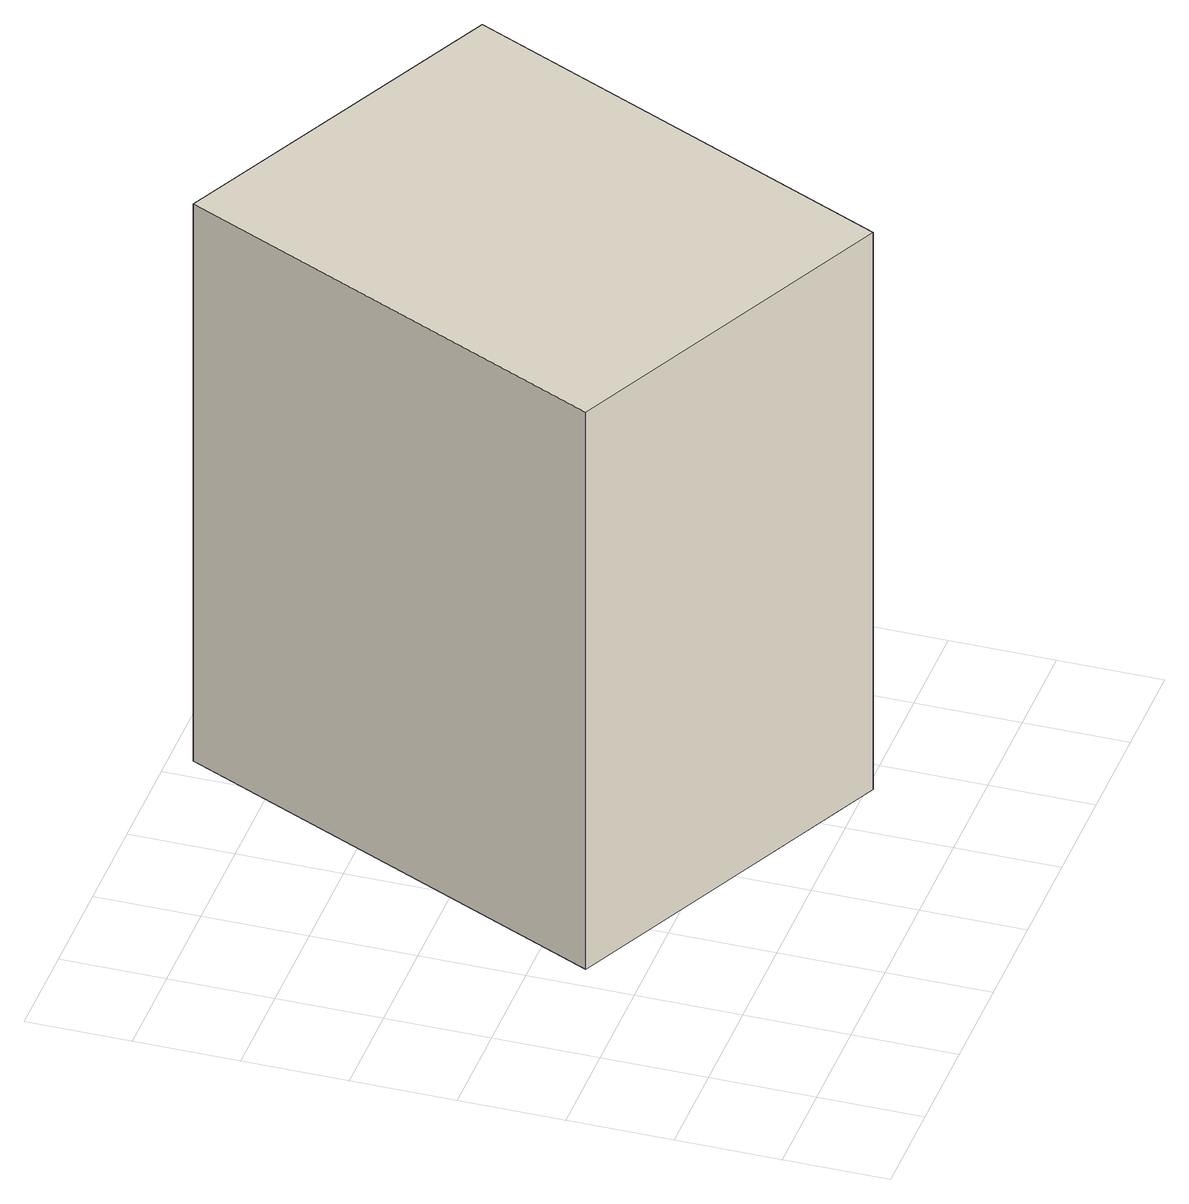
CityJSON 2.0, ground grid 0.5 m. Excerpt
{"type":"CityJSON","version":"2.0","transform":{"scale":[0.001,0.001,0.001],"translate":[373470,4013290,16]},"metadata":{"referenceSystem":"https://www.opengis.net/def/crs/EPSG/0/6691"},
"CityObjects":{
"building1":{"type":"Building","attributes":{"枝番":1,"利根川水系渡良瀬川洪水浸水想定区域（計画規模）.規模":"L1","利根川水系渡良瀬川洪水浸水想定区域（計画規模）.浸水ランク":"2","利根川水系渡良瀬川洪水浸水想定区域（計画規模）.浸水深":1.09,"利根川水系渡良瀬川洪水浸水想定区域（計画規模）.継続時間":17.3,"利根川水系渡良瀬川洪水浸水想定区域（想定最大規模）.規模":"L2","利根川水系渡良瀬川洪水浸水想定区域（想定最大規模）.浸水ランク":"2","利根川水系渡良瀬川洪水浸水想定区域（想定最大規模）.浸水深":1.49,"利根川水系渡良瀬川洪水浸水想定区域（想定最大規模）.継続時間":140.6,"利根川水系矢場川洪水浸水想定区域（想定最大規模）.規模":"L2","利根川水系矢場川洪水浸水想定区域（想定最大規模）.浸水ランク":"1","利根川水系矢場川洪水浸水想定区域（想定最大規模）.浸水深":0.27,"利根川水系矢場川洪水浸水想定区域（想定最大規模）.継続時間":9.1,"利根川水系多々良川洪水浸水想定区域（想定最大規模）.規模":"L2","利根川水系多々良川洪水浸水想定区域（想定最大規模）.浸水ランク":"1","利根川水系多々良川洪水浸水想定区域（想定最大規模）.浸水深":0.19,"利根川水系多々良川洪水浸水想定区域（想定最大規模）.継続時間":4.3,"利根川水系利根川洪水浸水想定区域（計画規模）.規模":"L1","利根川水系利根川洪水浸水想定区域（計画規模）.浸水ランク":"2","利根川水系利根川洪水浸水想定区域（計画規模）.浸水深":2.3,"利根川水系利根川洪水浸水想定区域（想定最大規模）.規模":"L2","利根川水系利根川洪水浸水想定区域（想定最大規模）.浸水ランク":"3","利根川水系利根川洪水浸水想定区域（想定最大規模）.浸水深":4.53,"BuildingDetails.prefecture":"10","BuildingDetails.city":"10207"},"geometry":[{"type":"Solid","lod":"1","boundaries":[[[[0,1,2,3]],[[2,4,5,3]],[[1,6,4,2]],[[0,7,6,1]],[[3,5,7,0]],[[4,6,7,5]]]]}]}
},
"vertices":[
[629,1264,680],[1625,3392,680],[3315,2592,680],[2320,474,680],[3315,2592,3680],[2320,474,3680],[1625,3392,3680],[629,1264,3680]
]}
